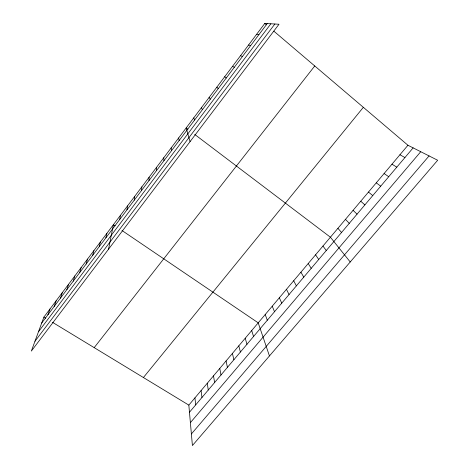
<?xml version="1.0" encoding="UTF-8"?>
<svg xmlns="http://www.w3.org/2000/svg" width="469" height="469" viewBox="0 0 469 469"><rect width="100%" height="100%" fill="white"/><g stroke="black" fill="none" stroke-linecap="round" stroke-linejoin="round"><path stroke-width="0.7" d="M148.984 180.6L149.095 177.235M141.585 190.42L141.849 186.873M134.245 200.169L134.656 196.429M126.958 209.842L127.521 205.92M119.73 219.439L120.433 215.335M108.538 249.215L113.404 224.686L115.122 225.847M105.883 237.818L106.868 233.38M99.264 246.612L100.372 242.01M92.686 255.347L93.923 250.581M86.155 264.018L87.515 259.099M79.671 272.624L81.155 267.553M73.228 281.177L74.841 275.954M66.833 289.666L68.568 284.29M60.483 298.096L62.336 292.574M54.175 306.468L56.145 300.805M47.914 314.787L49.995 308.977M43.893 317.097L31.335 351.099L279.008 24.241L264.78 23.45L43.893 317.097L45.728 318.211M41.694 323.047L267.242 23.585M38.476 331.771L270.871 23.79M34.958 341.291L274.863 24.007M94.193 347.64L314.752 65.965M143.408 377.533L363.346 107.313M188.837 405.116L407.942 145.255L437.665 160.257L192.413 445.55L188.837 405.116L52.458 322.297M189.464 412.245L413.125 147.87M190.385 422.645L420.74 151.716M191.387 433.954L429.065 155.919M256.637 34.278L258.906 34.653M248.552 45.018L250.639 45.634M240.538 55.676L242.438 56.52M399.928 154.752L404.935 157.555M391.978 164.185L396.803 167.169M232.589 66.246L234.301 67.319M121.981 230.502L258.208 322.842L269.441 355.942M384.088 173.548L388.731 176.707M376.249 182.84L380.722 186.175M187.881 129.256L186.164 127.955L190.068 141.609M194.735 134.445L330.411 237.208L350.22 261.978M368.47 192.067L372.767 195.573M224.698 76.734L226.234 78.03M264.78 23.45L266.38 24.81M273.837 31.159L407.942 145.255M360.749 201.224L364.876 204.906M353.081 210.317L357.044 214.163M345.471 219.345L349.264 223.361M216.871 87.14L218.232 88.659M337.915 228.309L341.543 232.483M322.959 246.043L326.266 250.54M209.104 97.464L210.288 99.199M315.561 254.819L318.715 259.468M308.215 263.531L311.211 268.338M300.922 272.184L303.765 277.138M293.676 280.773L296.373 285.879M201.4 107.706L202.415 109.658M286.483 289.303L289.033 294.555M279.342 297.774L281.74 303.167M272.249 306.187L274.506 311.727M193.756 117.871L194.6 120.035M265.202 314.541L267.318 320.221M251.701 330.563L253.541 336.502M245.234 338.231L246.946 344.299M238.803 345.852L240.392 352.043M232.419 353.427L233.884 359.741M226.076 360.948L227.418 367.385M178.636 137.962L179.152 140.542M219.773 368.429L220.987 374.983M213.506 375.857L214.603 382.528M207.28 383.243L208.259 390.032M171.167 147.893L171.519 150.672M201.095 390.583L201.957 397.483M194.946 397.87L195.69 404.888M163.751 157.748L163.951 160.726M156.394 167.533L156.435 170.704"/></g></svg>
